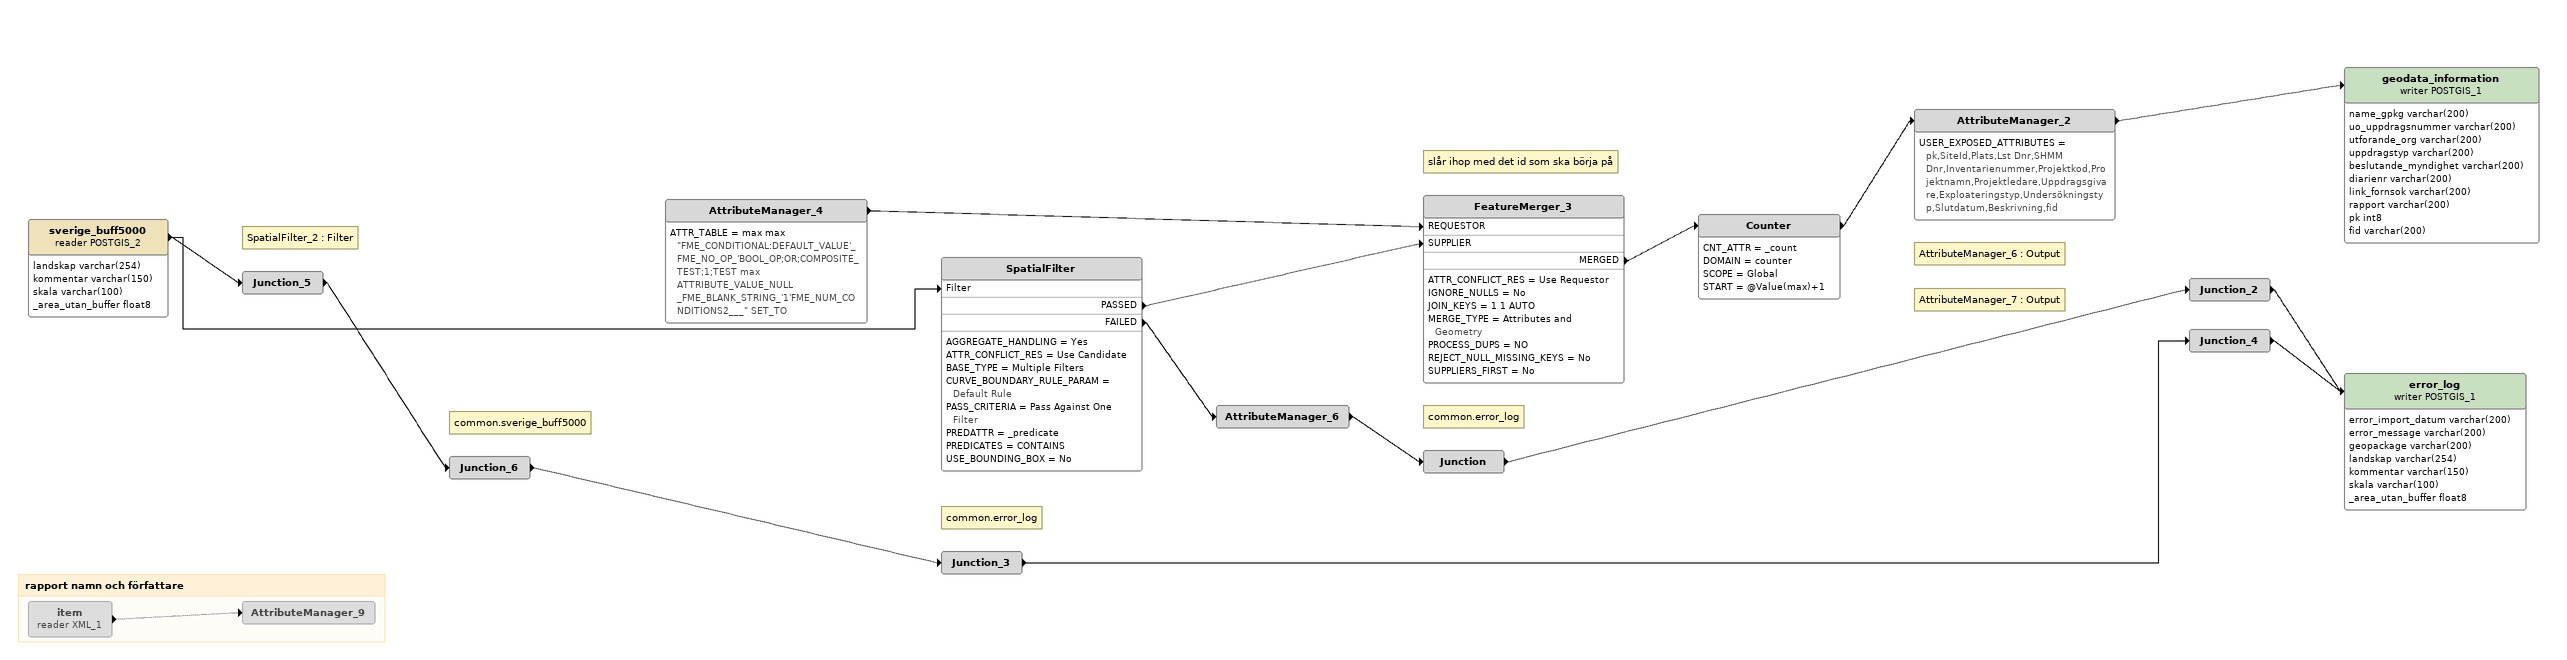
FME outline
sverige_buff5000 (reader POSTGIS_2)
    attributes: landskap varchar(254), kommentar varchar(150), skala varchar(100), _area_utan_buffer float8
    -> SpatialFilter [Filter]
    -> Junction_5
SpatialFilter
    AGGREGATE_HANDLING = Yes
    ATTR_CONFLICT_RES = Use Candidate
    BASE_TYPE = Multiple Filters
    CURVE_BOUNDARY_RULE_PARAM = Default Rule
    PASS_CRITERIA = Pass Against One Filter
    PREDATTR = _predicate
    PREDICATES = CONTAINS
    USE_BOUNDING_BOX = No
    PASSED -> FeatureMerger_3 [SUPPLIER]
    FAILED -> AttributeManager_6
AttributeManager_6
    -> Junction
Note: common.error_log
Junction
    -> Junction_2
Note: AttributeManager_6 : Output
Junction_2
    -> error_log (writer POSTGIS_1)
Note: SpatialFilter_2 : Filter
Junction_5
    -> Junction_6
Note: common.sverige_buff5000
Junction_6
    -> Junction_3
Note: common.error_log
Junction_3
    -> Junction_4
Note: AttributeManager_7 : Output
Junction_4
    -> error_log (writer POSTGIS_1)
error_log (writer POSTGIS_1)
    attributes: error_import_datum varchar(200), error_message varchar(200), geopackage varchar(200), landskap varchar(254), kommentar varchar(150), skala varchar(100), _area_utan_buffer float8
AttributeManager_4
    ATTR_TABLE = max max "FME_CONDITIONAL:DEFAULT_VALUE'_FME_NO_OP_'BOOL_OP;OR;COMPOSITE_TEST;1;TEST max ATTRIBUTE_VALUE_NULL _FME_BLANK_STRING_'1'FME_NUM_CONDITIONS2___" SET_TO
    -> FeatureMerger_3 [REQUESTOR]
Note: slår ihop med det id som ska börja på
FeatureMerger_3
    ATTR_CONFLICT_RES = Use Requestor
    IGNORE_NULLS = No
    JOIN_KEYS = 1 1 AUTO
    MERGE_TYPE = Attributes and Geometry
    PROCESS_DUPS = NO
    REJECT_NULL_MISSING_KEYS = No
    SUPPLIERS_FIRST = No
    MERGED -> Counter
Counter
    CNT_ATTR = _count
    DOMAIN = counter
    SCOPE = Global
    START = @Value(max)+1
    -> AttributeManager_2
AttributeManager_2
    USER_EXPOSED_ATTRIBUTES = pk,SiteId,Plats,Lst Dnr,SHMM Dnr,Inventarienummer,Projektkod,Projektnamn,Projektledare,Uppdragsgivare,Exploateringstyp,Undersökningstyp,Slutdatum,Beskrivning,fid
    -> geodata_information (writer POSTGIS_1)
geodata_information (writer POSTGIS_1)
    attributes: name_gpkg varchar(200), uo_uppdragsnummer varchar(200), utforande_org varchar(200), uppdragstyp varchar(200), beslutande_myndighet varchar(200), diarienr varchar(200), link_fornsok varchar(200), rapport varchar(200), pk int8, fid varchar(200)

Bookmark: rapport namn och författare
item (reader XML_1) [off]
    -> AttributeManager_9 [off]
AttributeManager_9 [off]
